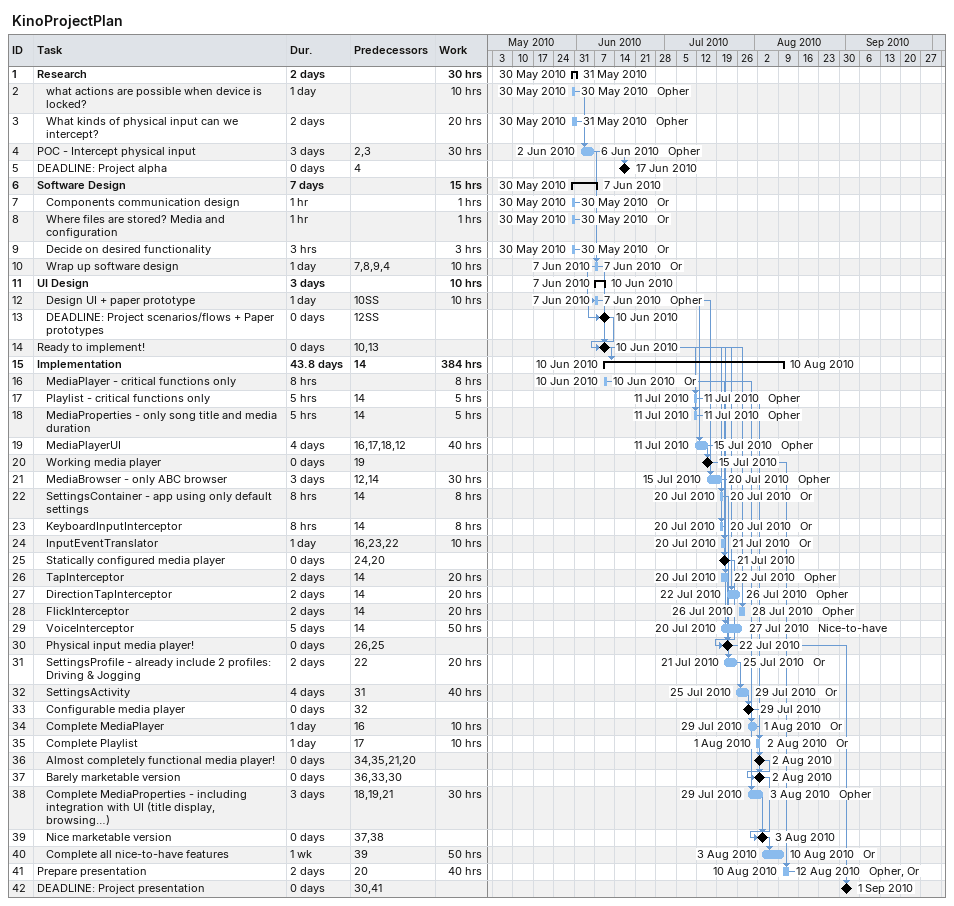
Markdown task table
KinoProjectPlan

| ID | Level | Task | Duration | Start | Finish | Predecessors | Resources | Work (h) |
|---|---|---|---|---|---|---|---|---|
| 1 | 1 | **Research** | 2d | 2010-05-30 | 2010-05-31 |  |  | 30 |
| 2 | 2 | what actions are possible when device is locked? | 1d | 2010-05-30 | 2010-05-30 |  | Opher | 10 |
| 3 | 2 | What kinds of physical input can we intercept? | 2d | 2010-05-30 | 2010-05-31 |  | Opher | 20 |
| 4 | 1 | POC - Intercept physical input | 3d | 2010-06-02 | 2010-06-06 | 2, 3 | Opher | 30 |
| 5 | 1 | DEADLINE: Project alpha | 0d | 2010-06-17 | 2010-06-17 | 4 |  |  |
| 6 | 1 | **Software Design** | 7d | 2010-05-30 | 2010-06-07 |  |  | 15 |
| 7 | 2 | Components communication design | 1h | 2010-05-30 | 2010-05-30 |  | Or | 1 |
| 8 | 2 | Where files are stored? Media and configuration | 1h | 2010-05-30 | 2010-05-30 |  | Or | 1 |
| 9 | 2 | Decide on desired functionality | 3h | 2010-05-30 | 2010-05-30 |  | Or | 3 |
| 10 | 2 | Wrap up software design | 1d | 2010-06-07 | 2010-06-07 | 7, 8, 9, 4 | Or | 10 |
| 11 | 1 | **UI Design** | 3d | 2010-06-07 | 2010-06-10 |  |  | 10 |
| 12 | 2 | Design UI + paper prototype | 1d | 2010-06-07 | 2010-06-07 | 10SS | Opher | 10 |
| 13 | 2 | DEADLINE: Project scenarios/flows + Paper prototypes | 0d | 2010-06-10 | 2010-06-10 | 12SS |  |  |
| 14 | 1 | Ready to implement! | 0d | 2010-06-10 | 2010-06-10 | 10, 13 |  |  |
| 15 | 1 | **Implementation** | 43.8d | 2010-06-10 | 2010-08-10 | 14 |  | 384 |
| 16 | 2 | MediaPlayer - critical functions only | 8h | 2010-06-10 | 2010-06-10 |  | Or | 8 |
| 17 | 2 | Playlist - critical functions only | 5h | 2010-07-11 | 2010-07-11 | 14 | Opher | 5 |
| 18 | 2 | MediaProperties - only song title and media duration | 5h | 2010-07-11 | 2010-07-11 | 14 | Opher | 5 |
| 19 | 2 | MediaPlayerUI | 4d | 2010-07-11 | 2010-07-15 | 16, 17, 18, 12 | Opher | 40 |
| 20 | 2 | Working media player | 0d | 2010-07-15 | 2010-07-15 | 19 |  |  |
| 21 | 2 | MediaBrowser - only ABC browser | 3d | 2010-07-15 | 2010-07-20 | 12, 14 | Opher | 30 |
| 22 | 2 | SettingsContainer - app using only default settings | 8h | 2010-07-20 | 2010-07-20 | 14 | Or | 8 |
| 23 | 2 | KeyboardInputInterceptor | 8h | 2010-07-20 | 2010-07-20 | 14 | Or | 8 |
| 24 | 2 | InputEventTranslator | 1d | 2010-07-20 | 2010-07-21 | 16, 23, 22 | Or | 10 |
| 25 | 2 | Statically configured media player | 0d | 2010-07-21 | 2010-07-21 | 24, 20 |  |  |
| 26 | 2 | TapInterceptor | 2d | 2010-07-20 | 2010-07-22 | 14 | Opher | 20 |
| 27 | 2 | DirectionTapInterceptor | 2d | 2010-07-22 | 2010-07-26 | 14 | Opher | 20 |
| 28 | 2 | FlickInterceptor | 2d | 2010-07-26 | 2010-07-28 | 14 | Opher | 20 |
| 29 | 2 | VoiceInterceptor | 5d | 2010-07-20 | 2010-07-27 | 14 | Nice-to-have | 50 |
| 30 | 2 | Physical input media player! | 0d | 2010-07-22 | 2010-07-22 | 26, 25 |  |  |
| 31 | 2 | SettingsProfile - already include 2 profiles: Driving & Jogging | 2d | 2010-07-21 | 2010-07-25 | 22 | Or | 20 |
| 32 | 2 | SettingsActivity | 4d | 2010-07-25 | 2010-07-29 | 31 | Or | 40 |
| 33 | 2 | Configurable media player | 0d | 2010-07-29 | 2010-07-29 | 32 |  |  |
| 34 | 2 | Complete MediaPlayer | 1d | 2010-07-29 | 2010-08-01 | 16 | Or | 10 |
| 35 | 2 | Complete Playlist | 1d | 2010-08-01 | 2010-08-02 | 17 | Or | 10 |
| 36 | 2 | Almost completely functional media player! | 0d | 2010-08-02 | 2010-08-02 | 34, 35, 21, 20 |  |  |
| 37 | 2 | Barely marketable version | 0d | 2010-08-02 | 2010-08-02 | 36, 33, 30 |  |  |
| 38 | 2 | Complete MediaProperties - including integration with UI (title display, browsing…) | 3d | 2010-07-29 | 2010-08-03 | 18, 19, 21 | Opher | 30 |
| 39 | 2 | Nice marketable version | 0d | 2010-08-03 | 2010-08-03 | 37, 38 |  |  |
| 40 | 2 | Complete all nice-to-have features | 1w | 2010-08-03 | 2010-08-10 | 39 | Or | 50 |
| 41 | 1 | Prepare presentation | 2d | 2010-08-10 | 2010-08-12 | 20 | Opher, Or | 40 |
| 42 | 1 | DEADLINE: Project presentation | 0d | 2010-09-01 | 2010-09-01 | 30, 41 |  |  |
